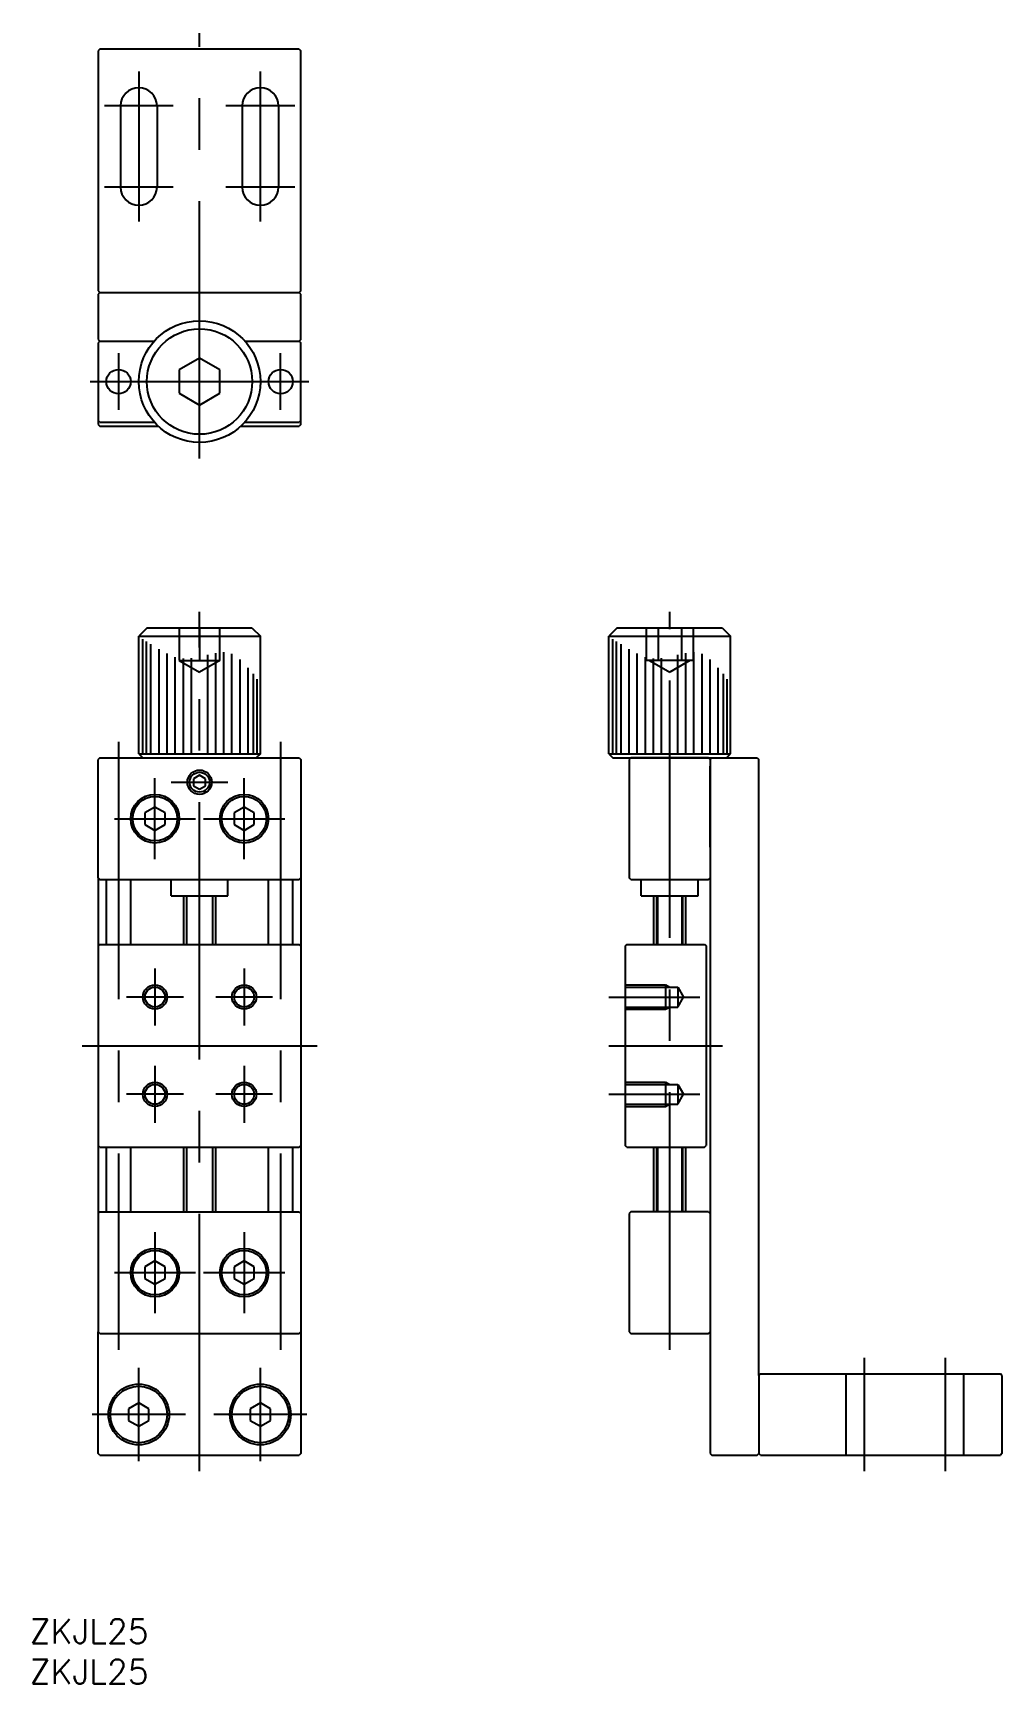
# Model space of a CAD drawing. Extents: x -21 to 99, y -161 to 43.
import ezdxf

# ---------------------------------------------------------------- set-up
doc = ezdxf.new("R2010")
doc.units = 0
doc.linetypes.add('CENTER', pattern=[50.8, 31.75, -6.35, 6.35, -6.35])
doc.linetypes.add('DASHED', pattern=[19.05, 12.7, -6.35])
doc.layers.get('0').update_dxf_attribs({"linetype": 'CONTINUOUS'})
doc.layers.add('CENTER', color=1, linetype='CONTINUOUS')
doc.styles.get("Standard").update_dxf_attribs({"font": 'txt.shx', "height": 3, "bigfont": 'bigfont.shx'})

msp = doc.modelspace()

# ---------------------------------------------------------------- linework, layer by layer
at = {"color": 7, "linetype": 'CONTINUOUS'}
for p, q in [((-12.3, 41), (-12.5, 40.8)), ((-12.5, 40.8), (-12.5, 11.2)), ((12.3, 41), (-12.3, 41)), ((12.3, 41), (12.5, 40.8)), ((12.5, 11.2), (12.5, 40.8)), ((-9.75, 34), (-9.75, 24)), ((-5.25, 34), (-5.25, 24)), ((5.25, 34), (5.25, 24)), ((9.75, 34), (9.75, 24)), ((-12.5, 11.2), (-12.3, 11)), ((-12.3, 11), (-12.5, 10.8)), ((-12.5, 10.8), (-12.5, 5.2)), ((-12.3, 11), (12.3, 11)), ((12.5, 11.2), (12.3, 11)), ((12.5, 10.8), (12.3, 11)), ((12.5, 5.2), (12.5, 10.8)), ((-12.5, 5.2), (-12.3, 5)), ((-12.3, 5), (-12.5, 4.8)), ((-12.5, 4.8), (-12.5, -5.3)), ((-12.3, 5), (-5.59, 5)), ((5.59, 5), (12.3, 5)), ((12.5, 5.2), (12.3, 5)), ((12.3, 5), (12.5, 4.8)), ((12.5, -5.3), (12.5, 4.8)), ((0, 2.89), (-2.5, 1.44)), ((2.5, 1.44), (0, 2.89)), ((-2.5, 1.44), (-2.5, -1.44)), ((2.5, -1.44), (2.5, 1.44)), ((-2.5, -1.44), (0, -2.89)), ((0, -2.89), (2.5, -1.44)), ((-12.3, -5), (-12.5, -4.8)), ((-12.5, -5.3), (-12.3, -5.5)), ((-12.3, -5), (-5.59, -5)), ((-12.3, -5.5), (-5.1, -5.5)), ((5.1, -5.5), (12.3, -5.5)), ((5.59, -5), (12.3, -5)), ((12.5, -4.8), (12.3, -5)), ((12.5, -5.3), (12.3, -5.5)), ((-6.5, -30.42), (-7.5, -31.42)), ((6.5, -30.42), (-6.5, -30.42)), ((6.5, -30.42), (7.5, -31.42)), ((51.5, -30.42), (50.5, -31.42)), ((64.5, -30.42), (51.5, -30.42)), ((64.5, -30.42), (65.5, -31.42)), ((-7.5, -45.92), (-7.5, -31.42)), ((-7.5, -31.42), (7.5, -31.42)), ((-7, -45.92), (-7, -31.76)), ((-6.54, -45.92), (-6.54, -32.07)), ((-6, -45.92), (-6, -32.41)), ((7.5, -45.92), (7.5, -31.42)), ((50.5, -45.92), (50.5, -31.42)), ((50.5, -31.42), (65.5, -31.42)), ((51, -45.92), (51, -31.76)), ((51.46, -45.92), (51.46, -32.07)), ((52, -45.92), (52, -32.41)), ((65.5, -45.92), (65.5, -31.42)), ((-5, -45.92), (-5, -33.02)), ((-4, -45.92), (-4, -33.56)), ((-3, -45.92), (-3, -33.98)), ((-2, -45.92), (-2, -34.16)), ((-1, -45.92), (-1, -34.13)), ((1, -45.92), (1, -33.7)), ((2, -45.92), (2, -33.48)), ((3, -45.92), (3, -33.39)), ((4, -45.92), (4, -33.6)), ((5, -45.92), (5, -34.28)), ((53, -45.92), (53, -33.02)), ((54, -45.92), (54, -33.56)), ((55, -45.92), (55, -33.98)), ((56, -45.92), (56, -34.16)), ((57, -45.92), (57, -34.13)), ((59, -45.92), (59, -33.7)), ((60, -45.92), (60, -33.48)), ((61, -45.92), (61, -33.39)), ((62, -45.92), (62, -33.6)), ((63, -45.92), (63, -34.28)), ((6, -45.92), (6, -35.3)), ((6.64, -45.92), (6.64, -36.07)), ((64, -45.92), (64, -35.3)), ((64.64, -45.92), (64.64, -36.07)), ((7.11, -45.92), (7.11, -36.69)), ((65.11, -45.92), (65.11, -36.69)), ((-12.3, -46.42), (-12.5, -46.62)), ((-12.5, -61.22), (-12.5, -46.62)), ((-12.3, -46.42), (12.3, -46.42)), ((-7.5, -45.92), (7.5, -45.92)), ((-7.5, -45.92), (-7, -46.42)), ((-7, -46.42), (7, -46.42)), ((7.5, -45.92), (7, -46.42)), ((12.3, -46.42), (12.5, -46.62)), ((12.5, -46.62), (12.5, -61.22)), ((50.5, -45.92), (65.5, -45.92)), ((50.5, -45.92), (51, -46.42)), ((51, -46.42), (65, -46.42)), ((53.2, -46.42), (53, -46.62)), ((53, -46.62), (53, -61.22)), ((62.8, -46.42), (53.2, -46.42)), ((63, -46.62), (62.8, -46.42)), ((63.2, -46.42), (63, -46.62)), ((63, -46.62), (63, -61.22)), ((63.2, -46.42), (68.8, -46.42)), ((65, -46.42), (65.5, -45.92)), ((68.8, -46.42), (69, -46.62)), ((69, -122.62), (69, -46.62)), ((0, -48.55), (-0.75, -48.99)), ((0.75, -48.99), (0, -48.55)), ((63, -57.42), (63, -47.42)), ((-0.75, -48.99), (-0.75, -49.85)), ((-0.75, -49.85), (0, -50.29)), ((0, -50.29), (0.75, -49.85)), ((0.75, -49.85), (0.75, -48.99)), ((-5.5, -52.48), (-6.75, -53.2)), ((-4.25, -53.2), (-5.5, -52.48)), ((5.5, -52.48), (4.25, -53.2)), ((6.75, -53.2), (5.5, -52.48)), ((-6.75, -53.2), (-6.75, -54.64)), ((-6.75, -54.64), (-5.5, -55.36)), ((-5.5, -55.36), (-4.25, -54.64)), ((-4.25, -54.64), (-4.25, -53.2)), ((4.25, -53.2), (4.25, -54.64)), ((4.25, -54.64), (5.5, -55.36)), ((5.5, -55.36), (6.75, -54.64)), ((6.75, -54.64), (6.75, -53.2)), ((-12.5, -61.22), (-12.5, -69.62)), ((-12.5, -61.22), (-12.3, -61.42)), ((-12.3, -61.42), (12.3, -61.42)), ((-11.5, -69.42), (-11.5, -61.42)), ((-8.5, -69.42), (-8.5, -61.42)), ((-3.5, -63.42), (-3.5, -61.42)), ((3.5, -63.42), (3.5, -61.42)), ((8.5, -69.42), (8.5, -61.42)), ((11.5, -69.42), (11.5, -61.42)), ((12.3, -61.42), (12.5, -61.22)), ((12.5, -61.22), (12.5, -69.62)), ((53.2, -61.42), (53, -61.22)), ((53.2, -61.42), (62.8, -61.42)), ((54.5, -63.42), (54.5, -61.42)), ((61.5, -63.42), (61.5, -61.42)), ((62.8, -61.42), (63, -61.22)), ((63, -61.22), (63, -132.22)), ((-3.5, -63.42), (3.5, -63.42)), ((-2, -63.42), (-2, -69.42)), ((2, -69.42), (2, -63.42)), ((54.5, -63.42), (61.5, -63.42)), ((56, -63.42), (56, -69.42)), ((56.5, -63.42), (56.5, -69.42)), ((59.5, -63.42), (59.5, -69.42)), ((60, -69.42), (60, -63.42)), ((-12.3, -69.42), (-12.5, -69.62)), ((-12.5, -69.62), (-12.5, -94.22)), ((-12.3, -69.42), (12.3, -69.42)), ((12.5, -69.62), (12.3, -69.42)), ((12.5, -69.62), (12.5, -94.22)), ((52.7, -69.42), (52.5, -69.62)), ((52.5, -69.62), (52.5, -94.22)), ((52.7, -69.42), (62.3, -69.42)), ((62.3, -69.42), (62.5, -69.62)), ((62.5, -69.62), (62.5, -94.22)), ((-12.5, -94.22), (-12.5, -102.62)), ((-12.3, -94.42), (-12.5, -94.22)), ((-12.3, -94.42), (12.3, -94.42)), ((-11.5, -102.42), (-11.5, -94.42)), ((-8.5, -102.42), (-8.5, -94.42)), ((-2, -94.42), (-2, -102.42)), ((2, -102.42), (2, -94.42)), ((8.5, -102.42), (8.5, -94.42)), ((11.5, -102.42), (11.5, -94.42)), ((12.3, -94.42), (12.5, -94.22)), ((12.5, -94.22), (12.5, -102.62)), ((52.7, -94.42), (52.5, -94.22)), ((52.7, -94.42), (62.3, -94.42)), ((56, -94.42), (56, -102.42)), ((56.5, -94.42), (56.5, -102.42)), ((59.5, -94.42), (59.5, -102.42)), ((60, -102.42), (60, -94.42)), ((62.3, -94.42), (62.5, -94.22)), ((-12.3, -102.42), (-12.5, -102.62)), ((-12.5, -102.62), (-12.5, -117.22)), ((-12.3, -102.42), (12.3, -102.42)), ((12.3, -102.42), (12.5, -102.62)), ((12.5, -102.62), (12.5, -117.22)), ((53.2, -102.42), (53, -102.62)), ((53, -102.62), (53, -117.22)), ((62.8, -102.42), (53.2, -102.42)), ((62.8, -102.42), (63, -102.62)), ((63, -102.62), (63, -117.22)), ((-5.5, -108.48), (-6.75, -109.2)), ((-6.75, -109.2), (-6.75, -110.64)), ((-4.25, -109.2), (-5.5, -108.48)), ((-4.25, -110.64), (-4.25, -109.2)), ((5.5, -108.48), (4.25, -109.2)), ((4.25, -109.2), (4.25, -110.64)), ((6.75, -109.2), (5.5, -108.48)), ((6.75, -110.64), (6.75, -109.2)), ((-6.75, -110.64), (-5.5, -111.36)), ((-5.5, -111.36), (-4.25, -110.64)), ((4.25, -110.64), (5.5, -111.36)), ((5.5, -111.36), (6.75, -110.64)), ((-12.5, -132.22), (-12.5, -117.22)), ((-12.3, -117.42), (-12.5, -117.22)), ((-12.3, -117.42), (12.3, -117.42)), ((12.3, -117.42), (12.5, -117.22)), ((12.5, -117.22), (12.5, -132.22)), ((53, -117.22), (53.2, -117.42)), ((53.2, -117.42), (62.8, -117.42)), ((62.8, -117.42), (63, -117.22)), ((69.2, -122.42), (69, -122.62)), ((69, -122.62), (69, -132.22)), ((69.2, -122.42), (98.8, -122.42)), ((99, -122.62), (98.8, -122.42)), ((99, -122.62), (99, -132.22)), ((-7.5, -125.98), (-8.75, -126.7)), ((-6.25, -126.7), (-7.5, -125.98)), ((7.5, -125.98), (6.25, -126.7)), ((8.75, -126.7), (7.5, -125.98)), ((-8.75, -126.7), (-8.75, -128.14)), ((-8.75, -128.14), (-7.5, -128.86)), ((-7.5, -128.86), (-6.25, -128.14)), ((-6.25, -128.14), (-6.25, -126.7)), ((6.25, -126.7), (6.25, -128.14)), ((6.25, -128.14), (7.5, -128.86)), ((7.5, -128.86), (8.75, -128.14)), ((8.75, -128.14), (8.75, -126.7)), ((-12.3, -132.42), (-12.5, -132.22)), ((12.5, -132.22), (12.3, -132.42)), ((63, -132.22), (63.2, -132.42)), ((68.8, -132.42), (69, -132.22)), ((69.2, -132.42), (69, -132.22)), ((99, -132.22), (98.8, -132.42)), ((-12.3, -132.42), (12.3, -132.42)), ((63.2, -132.42), (68.8, -132.42)), ((69.2, -132.42), (98.8, -132.42))]:
    msp.add_line(p, q, dxfattribs=at)
at = {"color": 3, "linetype": 'DASHED'}
for p, q in [((-2.5, -30.42), (-2.5, -34.42)), ((0, -30.42), (0, -34.42)), ((2.5, -34.42), (2.5, -30.42)), ((55.11, -30.42), (55.11, -34.42)), ((56.56, -30.42), (56.56, -34.42)), ((59.44, -30.42), (59.44, -34.42)), ((60.89, -30.42), (60.89, -34.42)), ((-2.5, -34.42), (2.5, -34.42)), ((-2.5, -34.42), (0, -35.86)), ((2.5, -34.42), (0, -35.86)), ((60.89, -34.42), (55.11, -34.42)), ((55.5, -34.42), (58, -35.86)), ((60.5, -34.42), (58, -35.86)), ((52.5, -74.42), (57.5, -74.42)), ((52.5, -74.69), (59, -74.69)), ((57.5, -74.42), (57.5, -77.42)), ((57.5, -74.42), (57.97, -74.69)), ((59, -74.69), (59, -77.15)), ((59, -74.69), (59.71, -75.92)), ((52.5, -77.15), (59, -77.15)), ((57.5, -77.42), (57.97, -77.15)), ((59, -77.15), (59.71, -75.92)), ((52.5, -77.42), (57.5, -77.42)), ((52.5, -86.42), (57.5, -86.42)), ((52.5, -86.69), (59, -86.69)), ((57.5, -86.42), (57.5, -89.42)), ((57.5, -86.42), (57.97, -86.69)), ((59, -86.69), (59, -89.15)), ((59, -86.69), (59.71, -87.92)), ((52.5, -89.15), (59, -89.15)), ((52.5, -89.42), (57.5, -89.42)), ((57.5, -89.42), (57.97, -89.15)), ((59, -89.15), (59.71, -87.92)), ((79.75, -122.42), (79.75, -132.42)), ((94.25, -122.42), (94.25, -132.42))]:
    msp.add_line(p, q, dxfattribs=at)
at = {"color": 3, "linetype": 'CONTINUOUS'}
for p, q in [((-1.62, -63.42), (-1.62, -69.42)), ((1.62, -69.42), (1.62, -63.42)), ((56.38, -63.42), (56.38, -69.42)), ((59.62, -69.42), (59.62, -63.42)), ((-1.62, -94.42), (-1.62, -102.42)), ((1.62, -102.42), (1.62, -94.42)), ((56.38, -94.42), (56.38, -102.42)), ((59.62, -102.42), (59.62, -94.42))]:
    msp.add_line(p, q, dxfattribs=at)
at = {"color": 7, "linetype": 'CONTINUOUS'}
for centre, radius in [((0, 0), 7.5), ((0, 0), 6.5), ((-10, 0), 1.5), ((10, 0), 1.5), ((0, -49.42), 1.23), ((-5.5, -53.92), 3), ((-5.5, -53.92), 2.75), ((5.5, -53.92), 3), ((5.5, -53.92), 2.75), ((-5.5, -75.92), 1.23), ((5.5, -75.92), 1.23), ((-5.5, -87.92), 1.23), ((5.5, -87.92), 1.23), ((-5.5, -109.92), 3), ((-5.5, -109.92), 2.75), ((5.5, -109.92), 3), ((5.5, -109.92), 2.75), ((-7.5, -127.42), 3.75), ((-7.5, -127.42), 3.5), ((7.5, -127.42), 3.75), ((7.5, -127.42), 3.5)]:
    msp.add_circle(centre, radius, dxfattribs=at)
at = {"color": 3, "linetype": 'CONTINUOUS'}
for centre in [(0, -49.42), (-5.5, -75.92), (5.5, -75.92), (-5.5, -87.92), (5.5, -87.92)]:
    msp.add_circle(centre, 1.5, dxfattribs=at)
at = {"color": 7, "linetype": 'CONTINUOUS'}
for centre, start, end in [((-7.5, 34), 0, 180), ((7.5, 34), 0, 180), ((-7.5, 24), 180, 0), ((7.5, 24), 180, 0)]:
    msp.add_arc(centre, 2.25, start, end, dxfattribs=at)
at = {"layer": 'CENTER', "color": 1, "linetype": 'CENTER'}
for p, q in [((0, -9.5), (0, 43)), ((-7.5, 38.25), (-7.5, 19.75)), ((7.5, 19.75), (7.5, 38.25)), ((-3.25, 34), (-11.75, 34)), ((11.75, 34), (3.25, 34)), ((-3.25, 24), (-11.75, 24)), ((11.75, 24), (3.25, 24)), ((-10, 3.5), (-10, -3.5)), ((10, -3.5), (10, 3.5)), ((-13.5, 0), (13.5, 0)), ((0, -134.42), (0, -28.42)), ((58, -119.42), (58, -28.42)), ((-10, -44.42), (-10, -119.42)), ((10, -44.42), (10, -119.42)), ((-5.5, -58.92), (-5.5, -48.92)), ((-3.5, -49.42), (3.5, -49.42)), ((5.5, -58.92), (5.5, -48.92)), ((-10.5, -53.92), (-0.5, -53.92)), ((0.5, -53.92), (10.5, -53.92)), ((-5.5, -72.42), (-5.5, -79.42)), ((5.5, -72.42), (5.5, -79.42)), ((-2, -75.92), (-9, -75.92)), ((9, -75.92), (2, -75.92)), ((50.5, -75.92), (61.71, -75.92)), ((-14.5, -81.92), (14.5, -81.92)), ((50.5, -81.92), (64.5, -81.92)), ((-5.5, -84.42), (-5.5, -91.42)), ((5.5, -84.42), (5.5, -91.42)), ((-2, -87.92), (-9, -87.92)), ((9, -87.92), (2, -87.92)), ((50.5, -87.92), (61.71, -87.92)), ((-5.5, -104.92), (-5.5, -114.92)), ((5.5, -104.92), (5.5, -114.92)), ((-10.5, -109.92), (-0.5, -109.92)), ((0.5, -109.92), (10.5, -109.92)), ((-7.5, -133.17), (-7.5, -121.67)), ((7.5, -133.17), (7.5, -121.67)), ((82, -120.42), (82, -134.42)), ((92, -120.42), (92, -134.42)), ((-1.75, -127.42), (-13.25, -127.42)), ((13.25, -127.42), (1.75, -127.42))]:
    msp.add_line(p, q, dxfattribs=at)

# ---------------------------------------------------------------- texts
at = {"color": 7, "linetype": 'CONTINUOUS'}
for p in [(-20.94, -155.66), (-20.94, -160.66)]:
    msp.add_text('ZKJL25', height=3, dxfattribs=at).set_placement(p)

doc.saveas('drawing.dxf')
